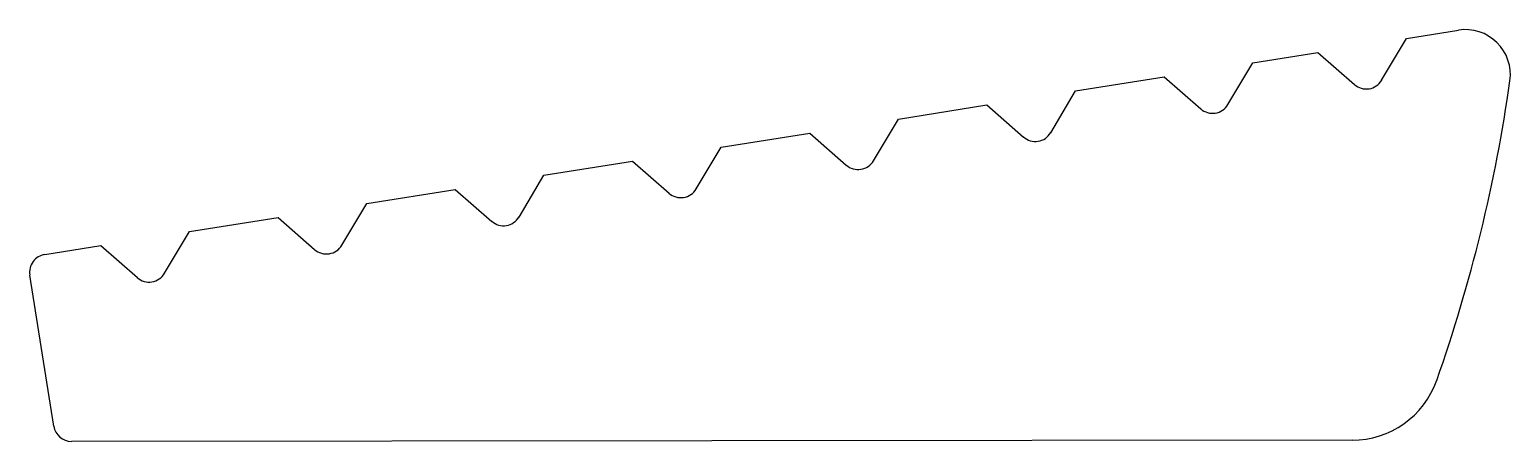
# Model space of a CAD drawing. Extents: x 826 to 842.5, y 608.3 to 612.9.
import ezdxf

# ---------------------------------------------------------------- set-up
doc = ezdxf.new("R2010")
doc.units = 0
doc.layers.get('0').update_dxf_attribs({"linetype": 'CONTINUOUS'})

msp = doc.modelspace()

# ---------------------------------------------------------------- linework, layer by layer
for p, q in [((841.334, 612.76), (841.914, 612.852)), ((841.057, 612.295), (841.334, 612.76)), ((839.344, 612.024), (839.621, 612.488)), ((839.621, 612.488), (840.347, 612.603)), ((840.347, 612.603), (840.754, 612.247)), ((837.646, 612.175), (838.634, 612.332)), ((838.634, 612.332), (839.041, 611.975)), ((837.369, 611.71), (837.646, 612.175)), ((835.671, 611.862), (836.658, 612.019)), ((836.658, 612.019), (837.065, 611.662)), ((835.394, 611.397), (835.671, 611.862)), ((833.695, 611.549), (834.683, 611.705)), ((834.683, 611.705), (835.09, 611.349)), ((833.418, 611.084), (833.695, 611.549)), ((831.72, 611.236), (832.708, 611.392)), ((832.708, 611.392), (833.115, 611.036)), ((831.443, 610.771), (831.72, 611.236)), ((829.745, 610.923), (830.732, 611.079)), ((830.732, 611.079), (831.139, 610.723)), ((829.467, 610.458), (829.745, 610.923)), ((827.769, 610.61), (828.757, 610.766)), ((828.757, 610.766), (829.164, 610.41)), ((827.492, 610.145), (827.769, 610.61)), ((826.157, 610.354), (826.781, 610.453)), ((826.781, 610.453), (827.189, 610.097)), ((826.257, 608.442), (825.99, 610.125)), ((840.729, 608.286), (826.455, 608.273))]:
    msp.add_line(p, q)
for centre, radius, start, end in [((841.992, 612.358), 0.5, 351.9339, 99.0067), ((840.886, 612.397), 0.2, 228.8123, 329.2011), ((825.359, 614.715), 17.3, 340.5429, 351.9339), ((839.172, 612.126), 0.2, 228.8123, 329.2011), ((837.197, 611.813), 0.2, 228.8123, 329.2011), ((835.222, 611.5), 0.2, 228.8123, 329.2011), ((833.246, 611.187), 0.2, 228.8123, 329.2011), ((831.271, 610.874), 0.2, 228.8123, 329.2011), ((826.188, 610.157), 0.2, 99.0067, 189.0067), ((829.296, 610.56), 0.2, 228.8123, 329.2011), ((827.32, 610.247), 0.2, 228.8123, 329.2011), ((840.728, 609.286), 1, 270.0504, 340.5429), ((826.455, 608.473), 0.2, 189.0067, 270.0504)]:
    msp.add_arc(centre, radius, start, end)

doc.saveas('drawing.dxf')
